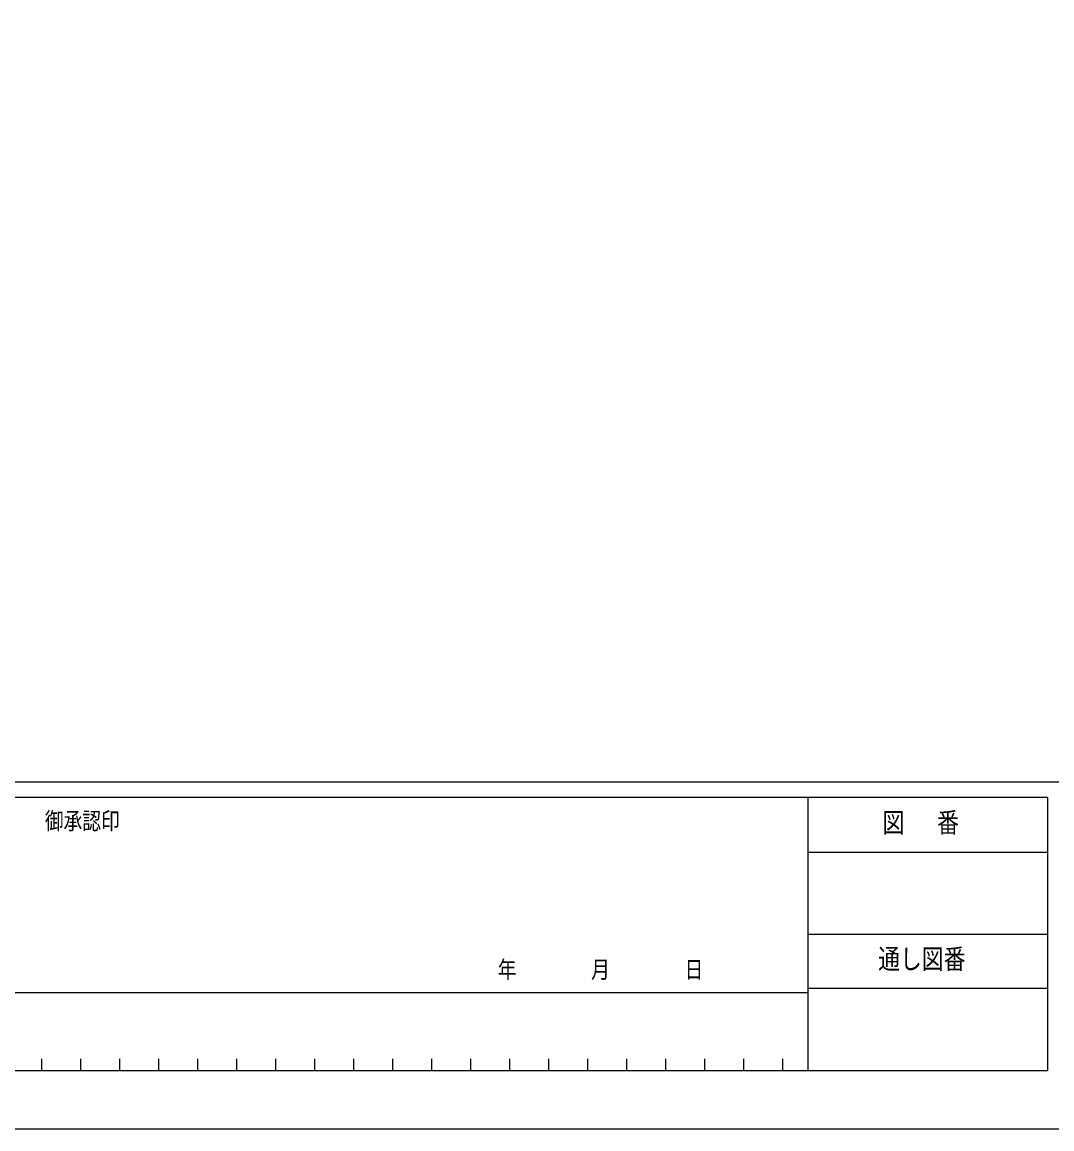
# Model space of a CAD drawing. Units: millimetres, scale not verified. Extents: x -2102 to 2102, y -1485 to 1485.
# Drawn here: x 1105 to 1765, y -1485 to -775 of the extents above; entities that cross this region are included whole.
import ezdxf
from ezdxf.enums import TextEntityAlignment as Align

# ---------------------------------------------------------------- set-up
doc = ezdxf.new("R2010")
doc.units = ezdxf.units.MM
doc.header["$LTSCALE"] = 8
doc.layers.add('0-5_YKK_ZWAK', color=7, linetype='Continuous')
doc.styles.add('ＭＳ ゴシック', font='')
doc.styles.get('ＭＳ ゴシック').set_extended_font_data('MS Gothic')

msp = doc.modelspace()

# ---------------------------------------------------------------- linework, layer by layer
at = {"layer": '0-5_YKK_ZWAK'}
for p, q in [((1947.51, -1262.5), (-1952.49, -1262.5)), ((1608.76, -1272.5), (1092.51, -1272.5)), ((1608.76, -1272.5), (1608.76, -1447.5)), ((1762.51, -1272.5), (1608.76, -1272.5)), ((1762.51, -1272.5), (1762.51, -1447.5)), ((1608.76, -1307.5), (1762.51, -1307.5)), ((1608.76, -1360), (1762.51, -1360)), ((1092.51, -1397.5), (1608.76, -1397.5)), ((1762.51, -1395), (1608.76, -1395)), ((1117.51, -1440), (1117.51, -1447.5)), ((1142.51, -1440), (1142.51, -1447.5)), ((1167.51, -1440), (1167.51, -1447.5)), ((1192.51, -1440), (1192.51, -1447.5)), ((1217.51, -1440), (1217.51, -1447.5)), ((1242.51, -1440), (1242.51, -1447.5)), ((1267.51, -1440), (1267.51, -1447.5)), ((1292.51, -1440), (1292.51, -1447.5)), ((1317.51, -1440), (1317.51, -1447.5)), ((1342.51, -1440), (1342.51, -1447.5)), ((1367.51, -1440), (1367.51, -1447.5)), ((1392.51, -1440), (1392.51, -1447.5)), ((1417.51, -1440), (1417.51, -1447.5)), ((1442.51, -1440), (1442.51, -1447.5)), ((1467.51, -1440), (1467.51, -1447.5)), ((1492.51, -1440), (1492.51, -1447.5)), ((1517.51, -1440), (1517.51, -1447.5)), ((1542.51, -1440), (1542.51, -1447.5)), ((1567.51, -1440), (1567.51, -1447.5)), ((1592.51, -1440), (1592.51, -1447.5)), ((1092.51, -1447.5), (1608.76, -1447.5)), ((1608.76, -1447.5), (1762.51, -1447.5))]:
    msp.add_line(p, q, dxfattribs=at)
msp.add_lwpolyline([(-2102.5, -1485), (2102.5, -1485), (2102.5, 1485), (-2102.5, 1485)], close=True, dxfattribs=at)

# ---------------------------------------------------------------- texts
at = {"layer": '0-5_YKK_ZWAK', "style": 'ＭＳ ゴシック', "width": 0.8}
for s, height, p in [('御承認印', 11, (1119.569, -1296.25)), ('図\u3000 番', 12.83, (1656.702, -1298.75)), ('通し図番', 12.83, (1653.902, -1386.25)), ('年        月        日', 11, (1409.953, -1391.607))]:
    msp.add_text(s, height=height, dxfattribs=at).set_placement(p, align=Align.BOTTOM_LEFT)

doc.saveas('drawing.dxf')
